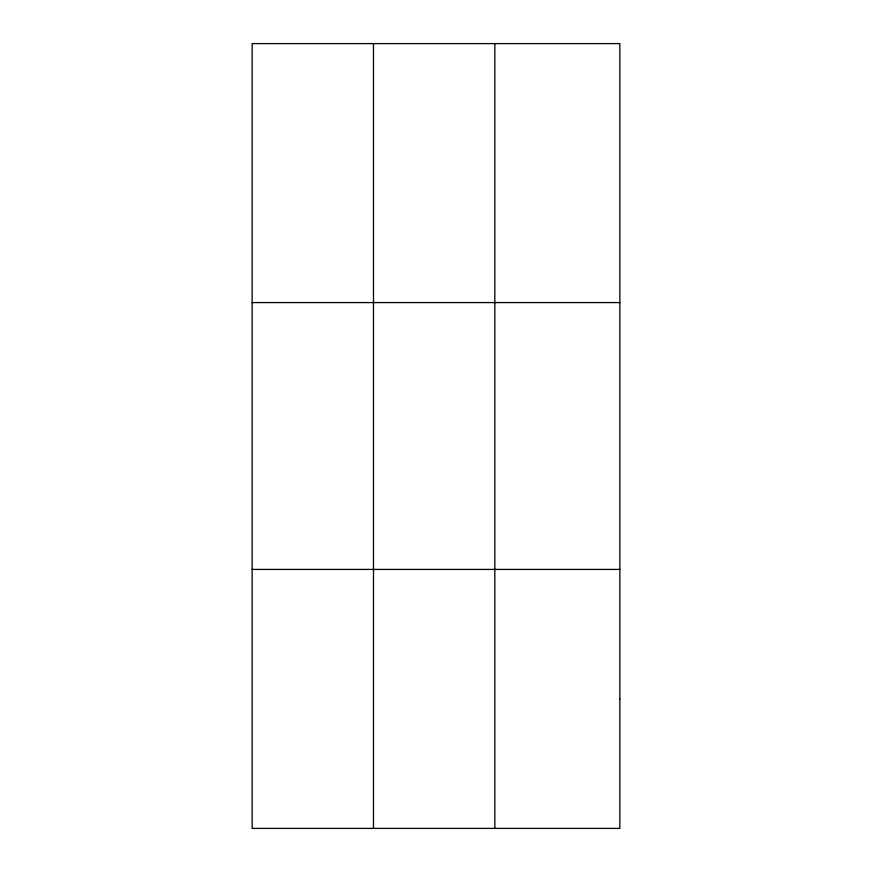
<?xml version="1.0" encoding="UTF-8"?>
<svg xmlns="http://www.w3.org/2000/svg" width="872" height="872" viewBox="0 0 872 872"><rect width="100%" height="100%" fill="white"/><g stroke="black" fill="none" stroke-linecap="round" stroke-linejoin="round"><path stroke-width="1.31" d="M373.488 43.6L373.488 828.4M494.838 43.6L494.838 828.4M252.139 302.584L619.861 302.584M252.139 569.416L619.861 569.416M619.861 698.908L619.861 828.4L252.139 828.4L252.139 43.6L619.861 43.6L619.861 698.908"/></g></svg>
